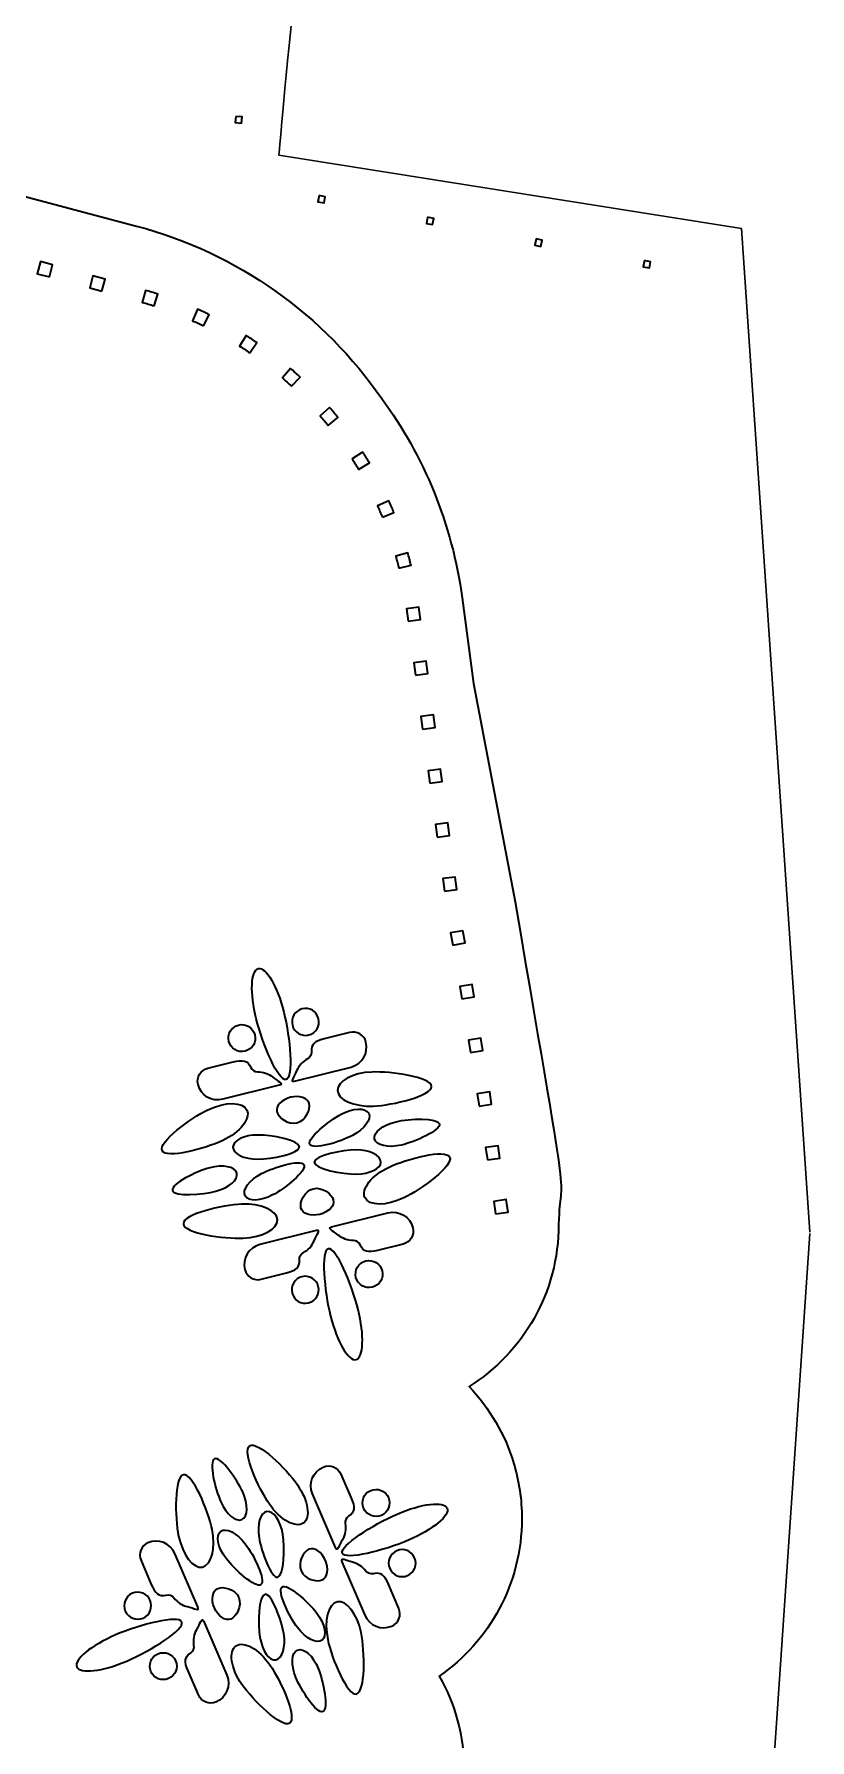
# Model space of a CAD drawing. Header units: millimetres. Extents: x 24 to 984, y -529 to -8.
# Drawn here: x 304.2 to 369.8, y -297.3 to -153 of the extents above; entities that cross this region are included whole.
import ezdxf

# ---------------------------------------------------------------- set-up
doc = ezdxf.new("R2010")
doc.units = ezdxf.units.MM
doc.header["$MEASUREMENT"] = 0
doc.layers.add('基本型', color=7, linetype='Continuous', lineweight=0)
doc.layers.add('領片', color=7, linetype='Continuous', lineweight=0)

# ---------------------------------------------------------------- blocks, each defined once
blk = doc.blocks.new('Block_1')
at = {"layer": '基本型', "color": 211, "lineweight": 30, "true_color": 0xfc41ff}
for points in [[(369.79, -254.32), (369.79, -254.32), (364.02, -169.46), (364.02, -169.46), (364.02, -169.46), (324.9, -163.26), (324.9, -163.26), (324.9, -163.26), (331.87, -78.98), (346.56, -46.01), (346.56, -46.01), (307.17, -18.49), (239.53, -18.27), (239.53, -18.27), (239.54, -18.27), (239.54, -18.27), (239.4, -18.27), (239.26, -18.27), (239.12, -18.27), (238.98, -18.27), (238.84, -18.27), (238.71, -18.27), (238.71, -18.27), (238.71, -18.27), (238.71, -18.27), (171.08, -18.49), (131.68, -46.01), (131.68, -46.01), (146.37, -78.98), (154.04, -163.26), (154.04, -163.26), (154.04, -163.26), (114.22, -169.46), (114.22, -169.46), (114.22, -169.46), (106.33, -254.32), (106.33, -254.32)], [(106.33, -254.45), (106.33, -254.45), (114.22, -339.32), (114.22, -339.32), (114.22, -339.32), (153.34, -345.52), (153.34, -345.52), (153.34, -345.52), (146.37, -429.8), (131.68, -462.77), (131.68, -462.77), (171.08, -490.28), (238.71, -490.51), (238.71, -490.51), (238.71, -490.51), (238.71, -490.51), (238.84, -490.51), (238.98, -490.51), (239.12, -490.51), (239.26, -490.51), (239.4, -490.51), (239.54, -490.51), (239.54, -490.51), (239.53, -490.51), (239.53, -490.51), (307.17, -490.28), (346.56, -462.77), (346.56, -462.77), (331.87, -429.8), (324.55, -345.52), (324.55, -345.52), (324.55, -345.52), (364.02, -339.32), (364.02, -339.32), (364.02, -339.32), (369.79, -254.45), (369.79, -254.45)]]:
    blk.add_open_spline(points, degree=3, knots=[0, 0, 0, 0, 1, 1, 1, 2, 2, 2, 3, 3, 3, 4, 4, 4, 5, 5, 5, 6, 6, 6, 7, 7, 7, 8, 8, 8, 9, 9, 9, 10, 10, 10, 11, 11, 11, 12, 12, 12, 12], dxfattribs=at)
blk = doc.blocks.new('Block_0')
at = {"layer": '基本型', "color": 211, "lineweight": 35, "true_color": 0xfc41ff}
for points in [[(321.25, -159.98), (321.25, -159.98), (321.78, -160.02), (321.78, -160.02), (321.78, -160.02), (321.73, -160.55), (321.73, -160.55), (321.73, -160.55), (321.2, -160.5), (321.2, -160.5), (321.2, -160.5), (321.25, -159.98), (321.25, -159.98)], [(328.3, -166.67), (328.3, -166.67), (328.82, -166.77), (328.82, -166.77), (328.82, -166.77), (328.72, -167.29), (328.72, -167.29), (328.72, -167.29), (328.2, -167.19), (328.2, -167.19), (328.2, -167.19), (328.3, -166.67), (328.3, -166.67)], [(337.47, -168.5), (337.47, -168.5), (337.99, -168.6), (337.99, -168.6), (337.99, -168.6), (337.89, -169.12), (337.89, -169.12), (337.89, -169.12), (337.37, -169.02), (337.37, -169.02), (337.37, -169.02), (337.47, -168.5), (337.47, -168.5)], [(346.64, -170.33), (346.64, -170.33), (347.16, -170.44), (347.16, -170.44), (347.16, -170.44), (347.05, -170.96), (347.05, -170.96), (347.05, -170.96), (346.53, -170.85), (346.53, -170.85), (346.53, -170.85), (346.64, -170.33), (346.64, -170.33)], [(355.81, -172.17), (355.81, -172.17), (356.32, -172.27), (356.32, -172.27), (356.32, -172.27), (356.22, -172.79), (356.22, -172.79), (356.22, -172.79), (355.7, -172.69), (355.7, -172.69), (355.7, -172.69), (355.81, -172.17), (355.81, -172.17)]]:
    blk.add_open_spline(points, degree=3, knots=[0, 0, 0, 0, 1, 1, 1, 2, 2, 2, 3, 3, 3, 4, 4, 4, 4], dxfattribs=at)
at = {"layer": '基本型'}
blk.add_blockref('Block_1', (0, 0), dxfattribs=at)
blk = doc.blocks.new('Block_49')
at = {"layer": '領片', "color": 166, "lineweight": 35, "true_color": 0x1d2088}
for points in [[(305.49, -173.55), (305.49, -173.55), (304.46, -173.27), (304.46, -173.27), (304.46, -173.27), (304.74, -172.25), (304.74, -172.25), (304.74, -172.25), (305.77, -172.53), (305.77, -172.53), (305.77, -172.53), (305.49, -173.55), (305.49, -173.55)], [(309.93, -174.76), (309.93, -174.76), (308.9, -174.48), (308.9, -174.48), (308.9, -174.48), (309.18, -173.46), (309.18, -173.46), (309.18, -173.46), (310.21, -173.74), (310.21, -173.74), (310.21, -173.74), (309.93, -174.76), (309.93, -174.76)], [(314.34, -176), (314.01, -175.89), (313.68, -175.79), (313.34, -175.7), (313.34, -175.7), (313.63, -174.68), (313.63, -174.68), (313.98, -174.78), (314.32, -174.88), (314.66, -174.99), (314.66, -174.99), (314.34, -176), (314.34, -176)], [(318.53, -177.69), (318.22, -177.54), (317.91, -177.39), (317.59, -177.25), (317.59, -177.25), (318.02, -176.28), (318.02, -176.28), (318.35, -176.43), (318.68, -176.58), (319, -176.74), (319, -176.74), (318.53, -177.69), (318.53, -177.69)], [(322.44, -179.97), (322.15, -179.77), (321.86, -179.58), (321.57, -179.39), (321.57, -179.39), (322.14, -178.5), (322.14, -178.5), (322.44, -178.69), (322.74, -178.89), (323.04, -179.1), (323.04, -179.1), (322.44, -179.97), (322.44, -179.97)], [(325.97, -182.79), (325.72, -182.55), (325.46, -182.32), (325.19, -182.09), (325.19, -182.09), (325.89, -181.29), (325.89, -181.29), (326.16, -181.53), (326.43, -181.77), (326.69, -182.01), (326.69, -182.01), (325.97, -182.79), (325.97, -182.79)], [(329.06, -186.1), (328.84, -185.82), (328.62, -185.56), (328.39, -185.29), (328.39, -185.29), (329.19, -184.6), (329.19, -184.6), (329.43, -184.87), (329.66, -185.15), (329.88, -185.43), (329.88, -185.43), (329.06, -186.1), (329.06, -186.1)], [(331.64, -189.82), (331.46, -189.52), (331.28, -189.22), (331.09, -188.92), (331.09, -188.92), (331.98, -188.36), (331.98, -188.36), (332.18, -188.66), (332.36, -188.97), (332.55, -189.28), (332.55, -189.28), (331.64, -189.82), (331.64, -189.82)], [(333.65, -193.87), (333.51, -193.55), (333.38, -193.23), (333.23, -192.91), (333.23, -192.91), (334.2, -192.48), (334.2, -192.48), (334.35, -192.81), (334.49, -193.14), (334.62, -193.47), (334.62, -193.47), (333.65, -193.87), (333.65, -193.87)], [(335.04, -198.18), (334.96, -197.84), (334.87, -197.5), (334.78, -197.17), (334.78, -197.17), (335.8, -196.88), (335.8, -196.88), (335.89, -197.22), (335.99, -197.57), (336.07, -197.93), (336.07, -197.93), (335.04, -198.18), (335.04, -198.18)], [(335.83, -202.66), (335.83, -202.66), (335.69, -201.6), (335.69, -201.6), (335.69, -201.6), (336.74, -201.46), (336.74, -201.46), (336.74, -201.46), (336.88, -202.52), (336.88, -202.52), (336.88, -202.52), (335.83, -202.66), (335.83, -202.66)], [(336.44, -207.22), (336.44, -207.22), (336.3, -206.17), (336.3, -206.17), (336.3, -206.17), (337.35, -206.03), (337.35, -206.03), (337.35, -206.03), (337.49, -207.08), (337.49, -207.08), (337.49, -207.08), (336.44, -207.22), (336.44, -207.22)], [(337.05, -211.79), (337.05, -211.79), (336.91, -210.73), (336.91, -210.73), (336.91, -210.73), (337.96, -210.59), (337.96, -210.59), (337.96, -210.59), (338.1, -211.65), (338.1, -211.65), (338.1, -211.65), (337.05, -211.79), (337.05, -211.79)], [(337.66, -216.35), (337.66, -216.35), (337.52, -215.3), (337.52, -215.3), (337.52, -215.3), (338.57, -215.16), (338.57, -215.16), (338.57, -215.16), (338.71, -216.21), (338.71, -216.21), (338.71, -216.21), (337.66, -216.35), (337.66, -216.35)], [(338.27, -220.92), (338.27, -220.92), (338.13, -219.86), (338.13, -219.86), (338.13, -219.86), (339.18, -219.72), (339.18, -219.72), (339.18, -219.72), (339.32, -220.78), (339.32, -220.78), (339.32, -220.78), (338.27, -220.92), (338.27, -220.92)], [(338.89, -225.48), (338.89, -225.48), (338.75, -224.43), (338.75, -224.43), (338.75, -224.43), (339.79, -224.29), (339.79, -224.29), (339.79, -224.29), (339.93, -225.34), (339.93, -225.34), (339.93, -225.34), (338.89, -225.48), (338.89, -225.48)], [(339.6, -230.05), (339.6, -230.05), (339.42, -229), (339.42, -229), (339.42, -229), (340.46, -228.83), (340.46, -228.83), (340.46, -228.83), (340.64, -229.87), (340.64, -229.87), (340.64, -229.87), (339.6, -230.05), (339.6, -230.05)], [(340.36, -234.59), (340.36, -234.59), (340.19, -233.54), (340.19, -233.54), (340.19, -233.54), (341.23, -233.37), (341.23, -233.37), (341.23, -233.37), (341.4, -234.42), (341.4, -234.42), (341.4, -234.42), (340.36, -234.59), (340.36, -234.59)], [(341.11, -239.13), (341.11, -239.13), (340.94, -238.08), (340.94, -238.08), (340.94, -238.08), (341.98, -237.91), (341.98, -237.91), (341.98, -237.91), (342.15, -238.96), (342.15, -238.96), (342.15, -238.96), (341.11, -239.13), (341.11, -239.13)], [(341.84, -243.68), (341.84, -243.68), (341.67, -242.63), (341.67, -242.63), (341.67, -242.63), (342.72, -242.46), (342.72, -242.46), (342.72, -242.46), (342.88, -243.51), (342.88, -243.51), (342.88, -243.51), (341.84, -243.68), (341.84, -243.68)], [(342.54, -248.22), (342.54, -248.22), (342.38, -247.17), (342.38, -247.17), (342.38, -247.17), (343.43, -247.01), (343.43, -247.01), (343.43, -247.01), (343.59, -248.07), (343.59, -248.07), (343.59, -248.07), (342.54, -248.22), (342.54, -248.22)], [(343.22, -252.78), (343.22, -252.78), (343.07, -251.73), (343.07, -251.73), (343.07, -251.73), (344.12, -251.57), (344.12, -251.57), (344.12, -251.57), (344.27, -252.62), (344.27, -252.62), (344.27, -252.62), (343.22, -252.78), (343.22, -252.78)]]:
    blk.add_open_spline(points, degree=3, knots=[0, 0, 0, 0, 1, 1, 1, 2, 2, 2, 3, 3, 3, 4, 4, 4, 4], dxfattribs=at)
blk = doc.blocks.new('Block_51')
at = {"layer": '領片', "color": 166, "lineweight": 35, "true_color": 0x1d2088}
for points, knots in [([(324.09, -277.32), (325.02, -278.66), (326.31, -279.38), (326.96, -278.93), (327.61, -278.48), (327.39, -277.02), (326.46, -275.68), (325.53, -274.33), (323.08, -271.94), (322.42, -272.39), (321.77, -272.85), (323.16, -275.98), (324.09, -277.32)], [0, 0, 0, 0, 1, 1, 1, 2, 2, 2, 3, 3, 3, 4, 4, 4, 4]), ([(321.84, -276.29), (322.32, -277.35), (322.29, -278.39), (321.77, -278.62), (321.26, -278.85), (320.46, -278.19), (319.99, -277.13), (319.51, -276.08), (318.95, -273.72), (319.46, -273.49), (319.98, -273.26), (321.37, -275.24), (321.84, -276.29)], [0, 0, 0, 0, 1, 1, 1, 2, 2, 2, 3, 3, 3, 4, 4, 4, 4]), ([(328.65, -274.19), (328.65, -274.19), (328.65, -274.19), (328.65, -274.19), (327.77, -274.56), (327.36, -275.58), (327.74, -276.46), (327.74, -276.46), (329.68, -280.98), (329.68, -280.98), (329.86, -281.4), (329.99, -280.79), (330.27, -280.33), (330.51, -279.92), (330.58, -279.44), (330.51, -278.97), (330.51, -278.97), (330.51, -278.97), (330.51, -278.97), (330.47, -278.73), (330.58, -278.49), (330.79, -278.35), (331.33, -278.01), (331.34, -277.57), (331.02, -276.82), (331.02, -276.82), (330.14, -274.78), (330.14, -274.78), (329.89, -274.21), (329.22, -273.94), (328.65, -274.19)], [0, 0, 0, 0, 1, 1, 1, 2, 2, 2, 3, 3, 3, 4, 4, 4, 5, 5, 5, 6, 6, 6, 7, 7, 7, 8, 8, 8, 9, 9, 9, 10, 10, 10, 10]), ([(319.25, -279.45), (319.58, -281.05), (319.21, -282.47), (318.43, -282.64), (317.65, -282.8), (316.75, -281.63), (316.42, -280.03), (316.09, -278.43), (316.04, -275.01), (316.82, -274.84), (317.6, -274.68), (318.91, -277.84), (319.25, -279.45)], [0, 0, 0, 0, 1, 1, 1, 2, 2, 2, 3, 3, 3, 4, 4, 4, 4]), ([(332.06, -277.67), (332.31, -278.25), (332.98, -278.52), (333.56, -278.27), (334.14, -278.02), (334.41, -277.35), (334.16, -276.77), (333.91, -276.19), (333.24, -275.92), (332.66, -276.17), (332.08, -276.42), (331.81, -277.09), (332.06, -277.67)], [0, 0, 0, 0, 1, 1, 1, 2, 2, 2, 3, 3, 3, 4, 4, 4, 4]), ([(323.22, -280.18), (323.03, -279.04), (323.33, -278.04), (323.88, -277.95), (324.44, -277.86), (325.04, -278.71), (325.23, -279.85), (325.42, -280.99), (325.36, -283.41), (324.8, -283.5), (324.25, -283.6), (323.41, -281.32), (323.22, -280.18)], [0, 0, 0, 0, 1, 1, 1, 2, 2, 2, 3, 3, 3, 4, 4, 4, 4]), ([(330.25, -281.47), (330.51, -282.08), (333.78, -281.26), (335.85, -280.37), (337.92, -279.48), (339.39, -278.27), (339.12, -277.66), (338.86, -277.05), (336.97, -277.27), (334.9, -278.16), (332.84, -279.05), (329.99, -280.86), (330.25, -281.47)], [0, 0, 0, 0, 1, 1, 1, 2, 2, 2, 3, 3, 3, 4, 4, 4, 4]), ([(322.06, -280.68), (321.36, -279.76), (320.43, -279.28), (319.98, -279.62), (319.53, -279.96), (319.73, -280.99), (320.43, -281.91), (321.13, -282.83), (322.93, -284.46), (323.38, -284.12), (323.83, -283.78), (322.76, -281.6), (322.06, -280.68)], [0, 0, 0, 0, 1, 1, 1, 2, 2, 2, 3, 3, 3, 4, 4, 4, 4]), ([(313.83, -280.59), (313.83, -280.59), (313.83, -280.59), (313.83, -280.59), (314.71, -280.21), (315.73, -280.62), (316.11, -281.5), (316.11, -281.5), (318.05, -286.02), (318.05, -286.02), (318.23, -286.44), (317.7, -286.11), (317.17, -285.99), (316.71, -285.89), (316.31, -285.61), (316.02, -285.24), (316.02, -285.24), (316.02, -285.24), (316.02, -285.24), (315.87, -285.04), (315.62, -284.95), (315.38, -285.01), (314.75, -285.17), (314.43, -284.87), (314.11, -284.12), (314.11, -284.12), (313.24, -282.08), (313.24, -282.08), (312.99, -281.51), (313.26, -280.84), (313.83, -280.59)], [0, 0, 0, 0, 1, 1, 1, 2, 2, 2, 3, 3, 3, 4, 4, 4, 5, 5, 5, 6, 6, 6, 7, 7, 7, 8, 8, 8, 9, 9, 9, 10, 10, 10, 10]), ([(328.83, -282.08), (329.13, -282.79), (329.01, -283.53), (328.55, -283.73), (328.09, -283.93), (327.08, -283.67), (326.77, -282.96), (326.47, -282.24), (326.98, -281.33), (327.44, -281.14), (327.9, -280.94), (328.52, -281.36), (328.83, -282.08)], [0, 0, 0, 0, 1, 1, 1, 2, 2, 2, 3, 3, 3, 4, 4, 4, 4]), ([(334.27, -282.76), (334.02, -282.18), (334.29, -281.51), (334.87, -281.26), (335.45, -281.01), (336.12, -281.28), (336.37, -281.86), (336.62, -282.44), (336.35, -283.11), (335.77, -283.36), (335.19, -283.61), (334.52, -283.34), (334.27, -282.76)], [0, 0, 0, 0, 1, 1, 1, 2, 2, 2, 3, 3, 3, 4, 4, 4, 4]), ([(334.44, -287.63), (334.44, -287.63), (334.44, -287.63), (334.44, -287.63), (333.56, -288.01), (332.54, -287.6), (332.17, -286.72), (332.17, -286.72), (330.23, -282.2), (330.23, -282.2), (330.05, -281.79), (330.58, -282.11), (331.11, -282.23), (331.57, -282.33), (331.97, -282.61), (332.26, -282.99), (332.26, -282.99), (332.26, -282.99), (332.26, -282.99), (332.41, -283.18), (332.66, -283.27), (332.9, -283.21), (333.52, -283.05), (333.84, -283.35), (334.16, -284.1), (334.16, -284.1), (335.04, -286.14), (335.04, -286.14), (335.29, -286.72), (335.02, -287.39), (334.44, -287.63)], [0, 0, 0, 0, 1, 1, 1, 2, 2, 2, 3, 3, 3, 4, 4, 4, 5, 5, 5, 6, 6, 6, 7, 7, 7, 8, 8, 8, 9, 9, 9, 10, 10, 10, 10]), ([(326.47, -287.76), (327.17, -288.68), (328.1, -289.16), (328.55, -288.82), (329, -288.48), (328.8, -287.46), (328.1, -286.53), (327.4, -285.61), (325.6, -283.99), (325.16, -284.33), (324.71, -284.67), (325.78, -286.84), (326.47, -287.76)], [0, 0, 0, 0, 1, 1, 1, 2, 2, 2, 3, 3, 3, 4, 4, 4, 4]), ([(314.01, -285.46), (314.25, -286.04), (313.99, -286.71), (313.41, -286.96), (312.83, -287.21), (312.16, -286.94), (311.91, -286.36), (311.66, -285.78), (311.93, -285.11), (312.51, -284.86), (313.09, -284.61), (313.76, -284.88), (314.01, -285.46)], [0, 0, 0, 0, 1, 1, 1, 2, 2, 2, 3, 3, 3, 4, 4, 4, 4]), ([(319.45, -286.1), (319.76, -286.82), (320.38, -287.24), (320.84, -287.04), (321.3, -286.84), (321.81, -285.93), (321.5, -285.22), (321.2, -284.5), (320.18, -284.25), (319.73, -284.45), (319.27, -284.64), (319.14, -285.38), (319.45, -286.1)], [0, 0, 0, 0, 1, 1, 1, 2, 2, 2, 3, 3, 3, 4, 4, 4, 4]), ([(325.31, -288.26), (325.5, -289.4), (325.2, -290.4), (324.65, -290.49), (324.09, -290.58), (323.49, -289.73), (323.3, -288.59), (323.11, -287.45), (323.17, -285.03), (323.73, -284.94), (324.28, -284.85), (325.12, -287.12), (325.31, -288.26)], [0, 0, 0, 0, 1, 1, 1, 2, 2, 2, 3, 3, 3, 4, 4, 4, 4]), ([(329.03, -288.78), (328.7, -287.18), (329.06, -285.75), (329.84, -285.59), (330.62, -285.43), (331.52, -286.59), (331.85, -288.19), (332.18, -289.79), (332.23, -293.22), (331.45, -293.38), (330.68, -293.54), (329.36, -290.38), (329.03, -288.78)], [0, 0, 0, 0, 1, 1, 1, 2, 2, 2, 3, 3, 3, 4, 4, 4, 4]), ([(316.69, -287.28), (316.96, -287.89), (314.11, -289.7), (312.04, -290.59), (309.97, -291.47), (308.08, -291.7), (307.82, -291.09), (307.55, -290.48), (309.02, -289.27), (311.09, -288.38), (313.16, -287.49), (316.43, -286.67), (316.69, -287.28)], [0, 0, 0, 0, 1, 1, 1, 2, 2, 2, 3, 3, 3, 4, 4, 4, 4]), ([(319.58, -294.06), (319.58, -294.06), (319.58, -294.06), (319.58, -294.06), (320.46, -293.68), (320.87, -292.66), (320.49, -291.78), (320.49, -291.78), (318.55, -287.26), (318.55, -287.26), (318.37, -286.84), (318.24, -287.45), (317.97, -287.91), (317.72, -288.32), (317.65, -288.8), (317.72, -289.27), (317.72, -289.27), (317.72, -289.27), (317.72, -289.27), (317.76, -289.51), (317.65, -289.76), (317.44, -289.89), (316.9, -290.23), (316.9, -290.67), (317.22, -291.42), (317.22, -291.42), (318.09, -293.46), (318.09, -293.46), (318.34, -294.04), (319.01, -294.3), (319.58, -294.06)], [0, 0, 0, 0, 1, 1, 1, 2, 2, 2, 3, 3, 3, 4, 4, 4, 5, 5, 5, 6, 6, 6, 7, 7, 7, 8, 8, 8, 9, 9, 9, 10, 10, 10, 10]), ([(316.17, -290.57), (315.92, -289.99), (315.25, -289.73), (314.67, -289.98), (314.09, -290.22), (313.83, -290.9), (314.07, -291.48), (314.32, -292.05), (314.99, -292.32), (315.57, -292.07), (316.15, -291.83), (316.42, -291.15), (316.17, -290.57)], [0, 0, 0, 0, 1, 1, 1, 2, 2, 2, 3, 3, 3, 4, 4, 4, 4]), ([(324.14, -290.92), (323.21, -289.58), (321.93, -288.86), (321.27, -289.31), (320.62, -289.76), (320.84, -291.22), (321.77, -292.56), (322.71, -293.91), (325.15, -296.3), (325.81, -295.85), (326.46, -295.39), (325.07, -292.26), (324.14, -290.92)], [0, 0, 0, 0, 1, 1, 1, 2, 2, 2, 3, 3, 3, 4, 4, 4, 4]), ([(328.22, -291.21), (327.78, -290.14), (327, -289.44), (326.48, -289.66), (325.96, -289.87), (325.89, -290.91), (326.33, -291.98), (326.77, -293.05), (328.09, -295.08), (328.61, -294.87), (329.13, -294.66), (328.66, -292.28), (328.22, -291.21)], [0, 0, 0, 0, 1, 1, 1, 2, 2, 2, 3, 3, 3, 4, 4, 4, 4])]:
    blk.add_open_spline(points, degree=3, knots=knots, dxfattribs=at)
blk = doc.blocks.new('Block_53')
at = {"layer": '領片', "color": 166, "lineweight": 35, "true_color": 0x1d2088}
for points, knots in [([(325.5, -241.42), (326.15, -241.26), (325.86, -237.89), (325.31, -235.71), (324.77, -233.52), (323.8, -231.88), (323.16, -232.04), (322.52, -232.21), (322.44, -234.11), (322.98, -236.29), (323.53, -238.47), (324.86, -241.58), (325.5, -241.42)], [0, 0, 0, 0, 1, 1, 1, 2, 2, 2, 3, 3, 3, 4, 4, 4, 4]), ([(327.42, -237.65), (326.81, -237.8), (326.19, -237.43), (326.04, -236.82), (325.89, -236.21), (326.26, -235.59), (326.87, -235.44), (327.48, -235.28), (328.1, -235.65), (328.25, -236.27), (328.41, -236.88), (328.04, -237.5), (327.42, -237.65)], [0, 0, 0, 0, 1, 1, 1, 2, 2, 2, 3, 3, 3, 4, 4, 4, 4]), ([(322.04, -239.02), (322.65, -238.87), (323.02, -238.25), (322.87, -237.64), (322.72, -237.03), (322.1, -236.65), (321.49, -236.81), (320.88, -236.96), (320.5, -237.58), (320.66, -238.19), (320.81, -238.8), (321.43, -239.17), (322.04, -239.02)], [0, 0, 0, 0, 1, 1, 1, 2, 2, 2, 3, 3, 3, 4, 4, 4, 4]), ([(332.26, -238.26), (332.26, -238.26), (332.26, -238.26), (332.26, -238.26), (332.49, -239.19), (331.93, -240.13), (331, -240.36), (331, -240.36), (326.22, -241.55), (326.22, -241.55), (325.78, -241.66), (326.19, -241.19), (326.39, -240.69), (326.57, -240.25), (326.91, -239.9), (327.32, -239.67), (327.32, -239.67), (327.32, -239.67), (327.32, -239.67), (327.54, -239.56), (327.67, -239.32), (327.65, -239.08), (327.59, -238.44), (327.94, -238.17), (328.73, -237.97), (328.73, -237.97), (330.88, -237.43), (330.88, -237.43), (331.49, -237.28), (332.11, -237.65), (332.26, -238.26)], [0, 0, 0, 0, 1, 1, 1, 2, 2, 2, 3, 3, 3, 4, 4, 4, 5, 5, 5, 6, 6, 6, 7, 7, 7, 8, 8, 8, 9, 9, 9, 10, 10, 10, 10]), ([(318.06, -241.83), (318.06, -241.83), (318.06, -241.83), (318.06, -241.83), (318.29, -242.76), (319.23, -243.33), (320.16, -243.09), (320.16, -243.09), (324.93, -241.9), (324.93, -241.9), (325.37, -241.79), (324.79, -241.56), (324.38, -241.22), (324.02, -240.91), (323.55, -240.76), (323.08, -240.76), (323.08, -240.76), (323.08, -240.76), (323.08, -240.76), (322.84, -240.76), (322.61, -240.61), (322.52, -240.39), (322.26, -239.79), (321.83, -239.72), (321.04, -239.92), (321.04, -239.92), (318.89, -240.45), (318.89, -240.45), (318.28, -240.61), (317.91, -241.22), (318.06, -241.83)], [0, 0, 0, 0, 1, 1, 1, 2, 2, 2, 3, 3, 3, 4, 4, 4, 5, 5, 5, 6, 6, 6, 7, 7, 7, 8, 8, 8, 9, 9, 9, 10, 10, 10, 10]), ([(332.88, -243.66), (331.25, -243.73), (329.89, -243.14), (329.86, -242.35), (329.82, -241.55), (331.12, -240.85), (332.75, -240.78), (334.39, -240.71), (337.77, -241.2), (337.81, -242), (337.84, -242.79), (334.51, -243.59), (332.88, -243.66)], [0, 0, 0, 0, 1, 1, 1, 2, 2, 2, 3, 3, 3, 4, 4, 4, 4]), ([(320.15, -246.58), (321.62, -245.87), (322.54, -244.72), (322.19, -244), (321.85, -243.28), (320.38, -243.27), (318.9, -243.97), (317.43, -244.68), (314.67, -246.71), (315.02, -247.43), (315.36, -248.15), (318.67, -247.28), (320.15, -246.58)], [0, 0, 0, 0, 1, 1, 1, 2, 2, 2, 3, 3, 3, 4, 4, 4, 4]), ([(325.88, -242.92), (326.63, -242.73), (327.34, -242.97), (327.47, -243.45), (327.59, -243.94), (327.17, -244.89), (326.42, -245.08), (325.66, -245.27), (324.85, -244.62), (324.73, -244.14), (324.61, -243.65), (325.12, -243.11), (325.88, -242.92)], [0, 0, 0, 0, 1, 1, 1, 2, 2, 2, 3, 3, 3, 4, 4, 4, 4]), ([(331.11, -246.15), (332.14, -245.61), (332.75, -244.77), (332.49, -244.27), (332.22, -243.77), (331.18, -243.8), (330.16, -244.35), (329.14, -244.89), (327.25, -246.4), (327.51, -246.9), (327.77, -247.4), (330.09, -246.69), (331.11, -246.15)], [0, 0, 0, 0, 1, 1, 1, 2, 2, 2, 3, 3, 3, 4, 4, 4, 4]), ([(334.8, -244.98), (333.67, -245.24), (332.86, -245.89), (332.99, -246.44), (333.11, -246.99), (334.13, -247.22), (335.26, -246.96), (336.38, -246.7), (338.6, -245.72), (338.47, -245.17), (338.34, -244.62), (335.92, -244.72), (334.8, -244.98)], [0, 0, 0, 0, 1, 1, 1, 2, 2, 2, 3, 3, 3, 4, 4, 4, 4]), ([(323.11, -248.15), (321.95, -248.15), (321.02, -247.7), (321.01, -247.14), (321.01, -246.57), (321.95, -246.11), (323.1, -246.11), (324.26, -246.1), (326.64, -246.55), (326.64, -247.12), (326.64, -247.68), (324.27, -248.14), (323.11, -248.15)], [0, 0, 0, 0, 1, 1, 1, 2, 2, 2, 3, 3, 3, 4, 4, 4, 4]), ([(331.42, -247.37), (332.58, -247.37), (333.51, -247.82), (333.52, -248.39), (333.52, -248.95), (332.58, -249.41), (331.43, -249.41), (330.27, -249.42), (327.89, -248.97), (327.89, -248.41), (327.89, -247.84), (330.26, -247.38), (331.42, -247.37)], [0, 0, 0, 0, 1, 1, 1, 2, 2, 2, 3, 3, 3, 4, 4, 4, 4]), ([(334.21, -248.82), (332.74, -249.53), (331.82, -250.68), (332.17, -251.4), (332.51, -252.12), (333.98, -252.13), (335.46, -251.43), (336.93, -250.72), (339.69, -248.69), (339.34, -247.97), (339, -247.25), (335.69, -248.12), (334.21, -248.82)], [0, 0, 0, 0, 1, 1, 1, 2, 2, 2, 3, 3, 3, 4, 4, 4, 4]), ([(319.05, -248.88), (320.17, -248.58), (321.19, -248.78), (321.34, -249.33), (321.49, -249.87), (320.7, -250.55), (319.58, -250.85), (318.47, -251.15), (316.05, -251.33), (315.9, -250.79), (315.76, -250.24), (317.94, -249.18), (319.05, -248.88)], [0, 0, 0, 0, 1, 1, 1, 2, 2, 2, 3, 3, 3, 4, 4, 4, 4]), ([(323.42, -249.37), (322.4, -249.91), (321.78, -250.76), (322.04, -251.25), (322.31, -251.75), (323.35, -251.72), (324.37, -251.18), (325.39, -250.64), (327.28, -249.12), (327.02, -248.62), (326.76, -248.12), (324.44, -248.83), (323.42, -249.37)], [0, 0, 0, 0, 1, 1, 1, 2, 2, 2, 3, 3, 3, 4, 4, 4, 4]), ([(328.35, -252.82), (329.11, -252.63), (329.62, -252.08), (329.5, -251.59), (329.38, -251.11), (328.56, -250.46), (327.81, -250.65), (327.05, -250.84), (326.64, -251.79), (326.76, -252.28), (326.88, -252.76), (327.59, -253), (328.35, -252.82)], [0, 0, 0, 0, 1, 1, 1, 2, 2, 2, 3, 3, 3, 4, 4, 4, 4]), ([(321.75, -251.95), (323.38, -251.88), (324.73, -252.47), (324.77, -253.26), (324.8, -254.06), (323.51, -254.76), (321.88, -254.83), (320.24, -254.9), (316.86, -254.41), (316.82, -253.61), (316.79, -252.82), (320.12, -252.02), (321.75, -251.95)], [0, 0, 0, 0, 1, 1, 1, 2, 2, 2, 3, 3, 3, 4, 4, 4, 4]), ([(336.23, -253.95), (336.23, -253.95), (336.23, -253.95), (336.23, -253.95), (335.99, -253.02), (335.05, -252.46), (334.12, -252.69), (334.12, -252.69), (329.35, -253.88), (329.35, -253.88), (328.91, -253.99), (329.49, -254.22), (329.9, -254.57), (330.27, -254.87), (330.73, -255.02), (331.2, -255.03), (331.2, -255.03), (331.2, -255.03), (331.2, -255.03), (331.45, -255.03), (331.67, -255.17), (331.77, -255.4), (332.02, -255.99), (332.46, -256.07), (333.24, -255.87), (333.24, -255.87), (335.4, -255.33), (335.4, -255.33), (336.01, -255.18), (336.38, -254.56), (336.23, -253.95)], [0, 0, 0, 0, 1, 1, 1, 2, 2, 2, 3, 3, 3, 4, 4, 4, 5, 5, 5, 6, 6, 6, 7, 7, 7, 8, 8, 8, 9, 9, 9, 10, 10, 10, 10]), ([(322.01, -257.48), (322.01, -257.48), (322.01, -257.48), (322.01, -257.48), (321.78, -256.55), (322.35, -255.61), (323.28, -255.38), (323.28, -255.38), (328.05, -254.19), (328.05, -254.19), (328.49, -254.08), (328.08, -254.55), (327.88, -255.05), (327.71, -255.49), (327.37, -255.84), (326.95, -256.06), (326.95, -256.06), (326.95, -256.06), (326.95, -256.06), (326.73, -256.18), (326.61, -256.42), (326.63, -256.66), (326.68, -257.3), (326.33, -257.57), (325.55, -257.77), (325.55, -257.77), (323.39, -258.31), (323.39, -258.31), (322.78, -258.46), (322.17, -258.09), (322.01, -257.48)], [0, 0, 0, 0, 1, 1, 1, 2, 2, 2, 3, 3, 3, 4, 4, 4, 5, 5, 5, 6, 6, 6, 7, 7, 7, 8, 8, 8, 9, 9, 9, 10, 10, 10, 10]), ([(329.08, -255.72), (329.72, -255.56), (331.05, -258.67), (331.6, -260.85), (332.14, -263.03), (332.06, -264.94), (331.42, -265.1), (330.78, -265.26), (329.81, -263.62), (329.27, -261.43), (328.72, -259.25), (328.43, -255.89), (329.08, -255.72)], [0, 0, 0, 0, 1, 1, 1, 2, 2, 2, 3, 3, 3, 4, 4, 4, 4]), ([(332.24, -256.76), (331.63, -256.92), (331.26, -257.54), (331.41, -258.15), (331.57, -258.76), (332.19, -259.13), (332.8, -258.98), (333.41, -258.83), (333.78, -258.21), (333.63, -257.59), (333.48, -256.98), (332.86, -256.61), (332.24, -256.76)], [0, 0, 0, 0, 1, 1, 1, 2, 2, 2, 3, 3, 3, 4, 4, 4, 4]), ([(326.85, -258.09), (327.46, -257.93), (328.08, -258.31), (328.23, -258.92), (328.39, -259.53), (328.02, -260.15), (327.4, -260.3), (326.79, -260.46), (326.17, -260.08), (326.02, -259.47), (325.87, -258.86), (326.24, -258.24), (326.85, -258.09)], [0, 0, 0, 0, 1, 1, 1, 2, 2, 2, 3, 3, 3, 4, 4, 4, 4])]:
    blk.add_open_spline(points, degree=3, knots=knots, dxfattribs=at)
blk = doc.blocks.new('Block_48')
at = {"layer": '領片', "color": 166, "lineweight": 35, "true_color": 0x1d2088}
blk.add_open_spline([(348.55, -253.66), (348.68, -248.45), (349.84, -255.39), (344.87, -226.4), (344.87, -226.4), (341.36, -207.92), (341.36, -207.92), (341.36, -207.92), (340.39, -200.68), (340.39, -200.68), (339.55, -194.45), (337.16, -188.69), (333.59, -183.83), (328.72, -176.78), (321.44, -171.52), (312.85, -169.24), (312.85, -169.24), (276.29, -159.54), (276.29, -159.54), (264.56, -156.43), (252.54, -154.86), (240.51, -154.81), (240.51, -154.81), (240.51, -154.8), (240.51, -154.8), (240.33, -154.8), (240.15, -154.81), (239.97, -154.81), (239.79, -154.81), (239.61, -154.8), (239.43, -154.8), (239.43, -154.8), (239.43, -154.81), (239.43, -154.81), (227.4, -154.86), (215.38, -156.43), (203.65, -159.54), (203.65, -159.54), (167.09, -169.24), (167.09, -169.24), (158.5, -171.52), (151.21, -176.78), (146.35, -183.83), (142.78, -188.69), (140.38, -194.45), (139.55, -200.68), (139.55, -200.68), (138.58, -207.92), (138.58, -207.92), (138.58, -207.92), (135.07, -226.4), (135.07, -226.4), (130.09, -255.39), (131.26, -248.45), (131.38, -253.66), (131.38, -259.44), (134.41, -264.51), (138.96, -267.38), (137.22, -269.2), (135.91, -271.43), (135.17, -273.9), (134.73, -275.37), (134.5, -276.93), (134.5, -278.54), (134.5, -284.06), (137.26, -288.94), (141.48, -291.86), (140.14, -294.22), (139.38, -296.94), (139.38, -299.84), (139.38, -306.65), (143.57, -312.47), (149.52, -314.87), (150.38, -323.02), (157.27, -329.37), (165.64, -329.37), (166.26, -329.37), (166.87, -329.33), (167.47, -329.27), (169.32, -336.18), (175.63, -341.28), (183.13, -341.28), (186.1, -341.28), (188.89, -340.47), (191.28, -339.08), (194.16, -343.6), (199.21, -346.61), (204.97, -346.61), (208.8, -346.61), (212.32, -345.27), (215.1, -343.05), (218.07, -346.38), (222.39, -348.47), (227.2, -348.47), (232.39, -348.47), (237, -346.03), (239.97, -342.23), (242.93, -346.03), (247.55, -348.47), (252.74, -348.47), (257.55, -348.47), (261.87, -346.38), (264.84, -343.05), (267.61, -345.27), (271.13, -346.61), (274.97, -346.61), (280.72, -346.61), (285.78, -343.6), (288.65, -339.08), (291.05, -340.47), (293.83, -341.28), (296.8, -341.28), (304.3, -341.28), (310.61, -336.18), (312.46, -329.27), (313.06, -329.33), (313.67, -329.37), (314.29, -329.37), (322.67, -329.37), (329.56, -323.02), (330.41, -314.87), (336.36, -312.47), (340.56, -306.65), (340.56, -299.84), (340.56, -296.94), (339.79, -294.22), (338.46, -291.86), (342.68, -288.94), (345.44, -284.06), (345.44, -278.54), (345.44, -276.93), (345.2, -275.37), (344.76, -273.9), (344.03, -271.43), (342.71, -269.2), (340.98, -267.38), (345.53, -264.51), (348.55, -259.44), (348.55, -253.66)], degree=3, knots=[0, 0, 0, 0, 1, 1, 1, 2, 2, 2, 3, 3, 3, 4, 4, 4, 5, 5, 5, 6, 6, 6, 7, 7, 7, 8, 8, 8, 9, 9, 9, 10, 10, 10, 11, 11, 11, 12, 12, 12, 13, 13, 13, 14, 14, 14, 15, 15, 15, 16, 16, 16, 17, 17, 17, 18, 18, 18, 19, 19, 19, 20, 20, 20, 21, 21, 21, 22, 22, 22, 23, 23, 23, 24, 24, 24, 25, 25, 25, 26, 26, 26, 27, 27, 27, 28, 28, 28, 29, 29, 29, 30, 30, 30, 31, 31, 31, 32, 32, 32, 33, 33, 33, 34, 34, 34, 35, 35, 35, 36, 36, 36, 37, 37, 37, 38, 38, 38, 39, 39, 39, 40, 40, 40, 41, 41, 41, 42, 42, 42, 43, 43, 43, 44, 44, 44, 45, 45, 45, 46, 46, 46, 46], dxfattribs=at)
at = {"layer": '領片'}
for name in ['Block_49', 'Block_53', 'Block_51']:
    blk.add_blockref(name, (0, 0), dxfattribs=at)
blk = doc.blocks.new('Block_47')
at = {"layer": '領片'}
blk.add_blockref('Block_48', (0, 0), dxfattribs=at)

msp = doc.modelspace()

# ---------------------------------------------------------------- block references
at = {"layer": '基本型'}
msp.add_blockref('Block_0', (0, 0), dxfattribs=at)
at = {"layer": '領片'}
msp.add_blockref('Block_47', (0, 0), dxfattribs=at)

doc.saveas('drawing.dxf')
